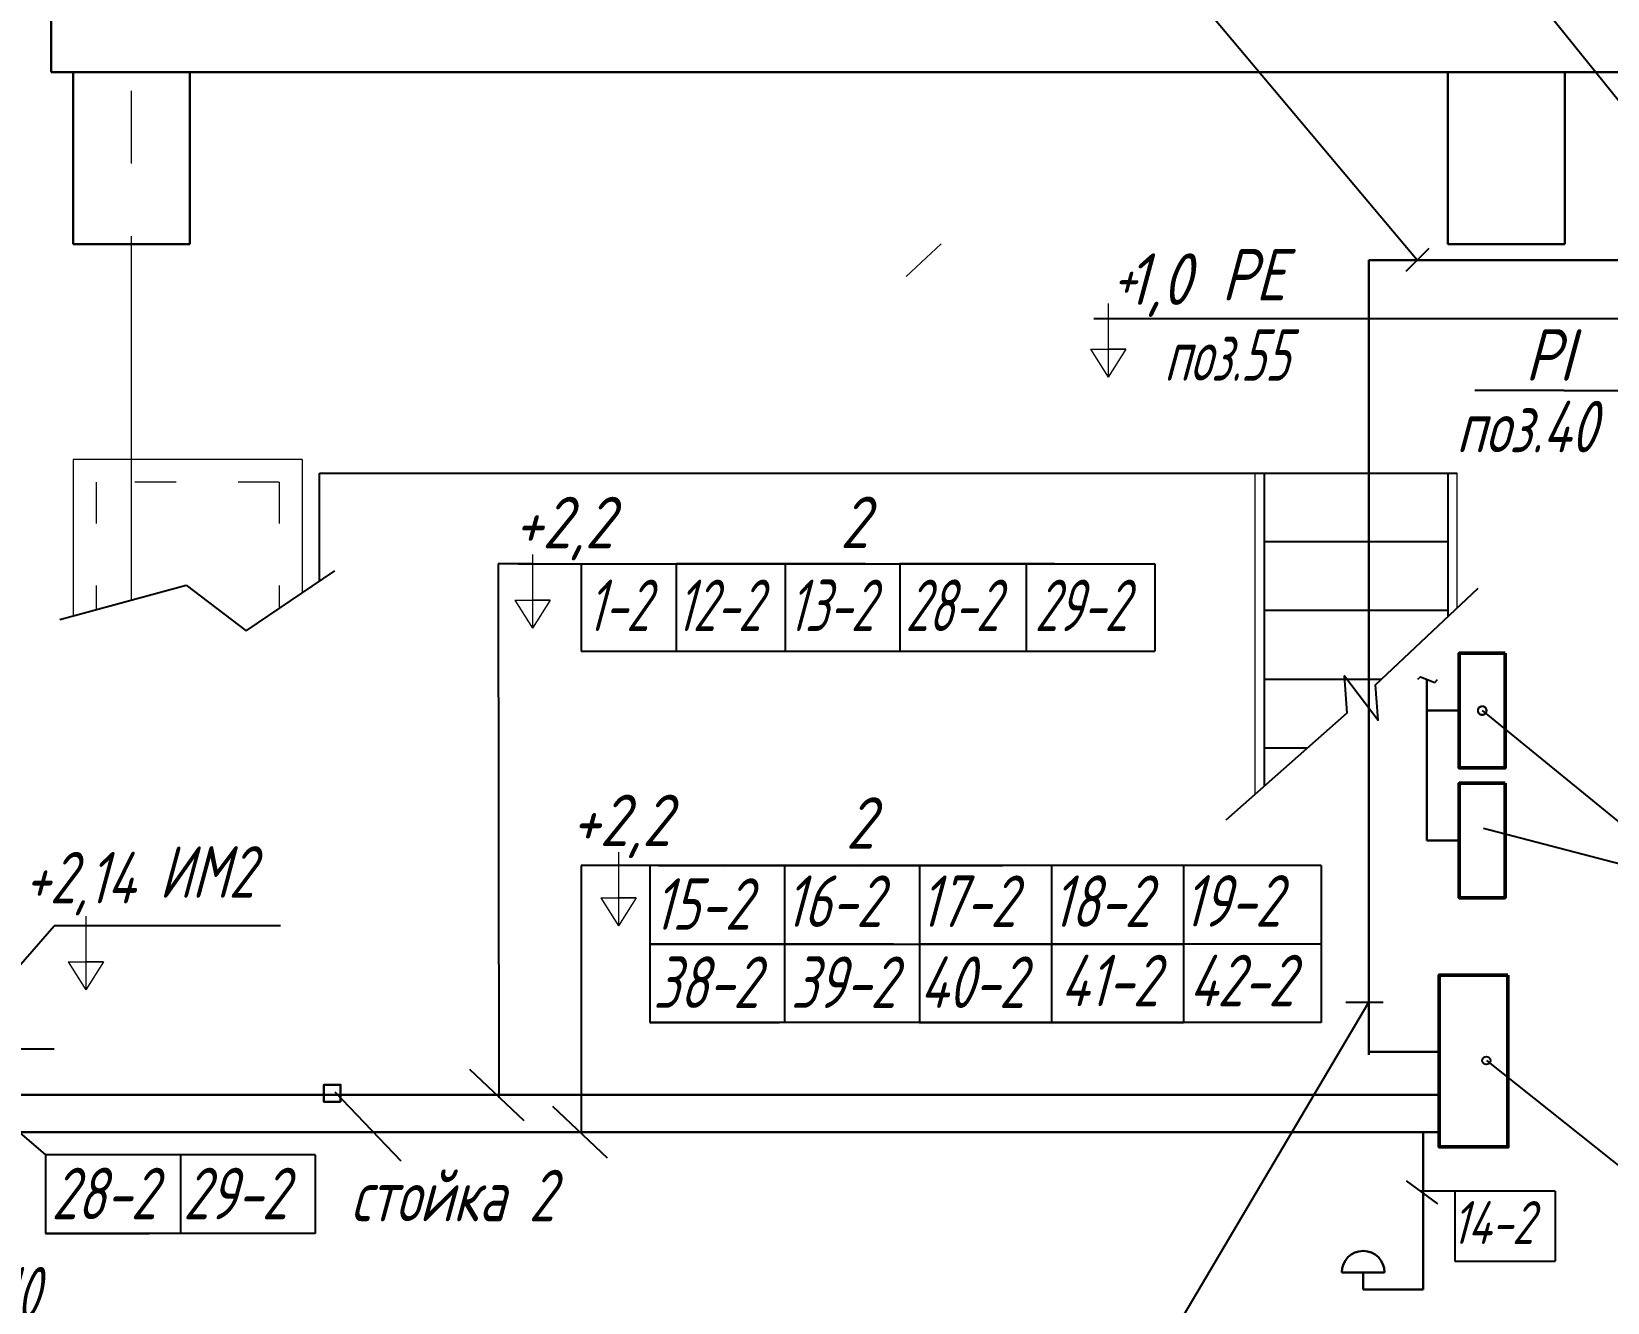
# Model space of a CAD drawing. Header units: millimetres. Extents: x 409 to 1826, y -2285 to 789.
# Drawn here: x 855.8 to 993.3, y 511.1 to 622.1 of the extents above; entities that cross this region are included whole.
import ezdxf
from ezdxf import colors
from ezdxf.entities.mleader import LeaderData, LeaderLine
from ezdxf.math import Vec2, Vec3

# ---------------------------------------------------------------- set-up
doc = ezdxf.new("R2010")
doc.units = ezdxf.units.MM
doc.linetypes.add('ACAD_ISO03W100', pattern=[30, 12, -18])
doc.linetypes.add('осевая', pattern=[50.8, 31.75, -6.35, 6.35, -6.35])
for name, color, linetype, lineweight in [('1 Стены', 143, 'Continuous', 20), ('1-основная-050 ж', 2, 'Continuous', 50), ('5-штриховая-04', 3, 'ACAD_ISO03W100', 18), ('7-тонкая-текст.-02', 4, 'Continuous', 30), ('7-тонкая.текст-02', 4, 'Continuous', 30), ('_0', 7, 'Continuous', 0), ('АР_Стены наружные', 7, 'Continuous', 30), ('Архит.- 025', 122, 'Continuous', 25), ('Общ_Осевая', 1, 'осевая', 15), ('Огражд.  -  0.15', 7, 'ограждение1', 15), ('Тонкая - 018', 254, 'Continuous', 18)]:
    doc.layers.add(name, color=color, linetype=linetype, lineweight=lineweight)
doc.layers.add('7-ТОНКАЯ-02', color=7, linetype='Continuous', lineweight=30, true_color=0xff47ff)
doc.styles.add('2н', font='simplex.shx', dxfattribs={"width": 0.8, "oblique": 15, "height": 3.5})
doc.styles.add('GOST тип А', font='GOST_A.TTF', dxfattribs={"oblique": 15})
doc.styles.get("Standard").update_dxf_attribs({"font": 'GOST_A.TTF', "oblique": 15})
doc.linetypes.add('ограждение1', pattern='A,0.25,-0.1,[133,ltypeshp.shx,S=0.1,R=0,X=-0.1,Y=0],-0.1,1', length=1.45)

# ---------------------------------------------------------------- blocks, each defined once
blk = doc.blocks.new('_DotSmall')
at = {"color": 0, "linetype": 'ByBlock', "const_width": 0.5}
blk.add_lwpolyline([(-0.0625, 0, 1), (0.0625, 0, 1)], format="xyb", close=True, dxfattribs=at)

msp = doc.modelspace()

# ---------------------------------------------------------------- linework, layer by layer
for p, q in [((976.72, 602.121), (947.511, 636.837)), ((978.533, 635.647), (999.557, 609.5)), ((1005.25, 618.521), (978.639, 618.521)), ((977.72, 603.121), (975.72, 601.121)), ((1088, 602.121), (972.5, 602.121)), ((949.75, 597), (948.5, 597)), ((954.75, 597), (949.75, 597)), ((963, 597), (954.5, 597)), ((989.5, 590.75), (981.75, 590.75)), ((989.5, 590.75), (995.25, 590.75)), ((880.908, 583.521), (980.212, 583.521)), ((874.5, 569.75), (882.25, 575)), ((899.5, 575.591), (896.5, 575.591)), ((896.5, 575.591), (896.558, 529)), ((898.25, 575.591), (953.817, 575.591)), ((928.522, 575.591), (912.022, 575.591)), ((945.044, 575.591), (931.544, 575.591)), ((858.25, 570.75), (869.25, 573.75)), ((869.25, 573.75), (874.5, 569.75)), ((881, 574.25), (881, 574.153)), ((903.739, 567.988), (953.817, 567.988)), ((977, 565.75), (976.75, 565.5)), ((977, 565.75), (978.25, 565.25)), ((977, 565.75), (977, 565.75)), ((978.25, 565.25), (978.5, 565.5)), ((977.75, 565.25), (977.75, 565.25)), ((977.75, 565.25), (977.75, 565.25)), ((977.75, 565.25), (977.75, 565.25)), ((978.25, 565.25), (978.25, 565.25)), ((1000.934, 547.671), (982.5, 552.5)), ((909.739, 549.267), (903.75, 549.267)), ((903.75, 549.267), (903.75, 525.882)), ((925.489, 549.267), (909.739, 549.267)), ((910.489, 549.267), (940.544, 549.267)), ((944.794, 549.267), (933.261, 549.267)), ((968.327, 549.267), (944.794, 549.267)), ((849, 534), (857.75, 544)), ((860.5, 544), (857.75, 544)), ((877.5, 544), (860.5, 544)), ((925.489, 542.414), (909.739, 542.414)), ((910.489, 542.414), (940.544, 542.414)), ((944.794, 542.414), (933.261, 542.414)), ((956.327, 542.414), (944.794, 542.414)), ((978.639, 539.702), (978.639, 524.702)), ((950.317, 499.841), (972.5, 537.341)), ((970.5, 537.341), (973.75, 537.341)), ((857.75, 533.25), (787.735, 533.25)), ((894, 531.5), (898.75, 527)), ((982.75, 532.25), (998.75, 519.5)), ((849, 530.821), (857, 524)), ((849, 529.25), (935.25, 529.25)), ((882.25, 529.5), (888, 523.5)), ((901.25, 528.25), (906, 523.75)), ((978.639, 526), (746.5, 526)), ((880.522, 524), (857, 524)), ((975.75, 521.75), (978.5, 519.75)), ((988.772, 520.841), (977, 520.841))]:
    msp.add_line(p, q)
at = {"lineweight": 30}
for p, q in [((972.5, 602.121), (972.5, 532.75)), ((972.5, 533), (978.639, 533)), ((848.75, 529.25), (978.639, 529.25)), ((978.639, 526), (746.5, 526)), ((977.25, 526), (977.25, 512.25)), ((970.125, 513.75), (973.875, 513.75)), ((972, 513.75), (972, 512.25)), ((972, 512.25), (977.25, 512.25))]:
    msp.add_line(p, q, dxfattribs=at)
at = {"color": 7}
for p, q in [((1005.25, 597), (963, 597)), ((880.908, 574.091), (880.908, 583.521))]:
    msp.add_line(p, q, dxfattribs=at)
at = {"ltscale": 0.8}
for p, q in [((903.739, 575.591), (903.739, 575.591)), ((903.739, 575.591), (903.739, 567.988)), ((912.022, 575.591), (912.022, 575.591)), ((912.022, 575.591), (912.022, 567.988)), ((912.022, 575.591), (912.022, 567.988)), ((912.022, 575.591), (912.022, 575.591)), ((912.022, 575.591), (912.022, 567.988)), ((921.555, 575.591), (921.555, 567.988)), ((921.555, 575.591), (921.555, 575.591)), ((921.555, 575.591), (921.555, 567.988)), ((931.544, 575.591), (931.544, 567.988)), ((931.544, 575.591), (931.544, 567.988)), ((931.544, 575.591), (931.544, 575.591)), ((931.544, 575.591), (931.544, 567.988)), ((941.077, 575.591), (941.077, 575.591)), ((942.577, 575.591), (942.577, 567.988)), ((953.817, 575.591), (953.817, 567.988)), ((953.817, 575.591), (953.817, 567.988)), ((953.817, 575.591), (953.817, 575.591)), ((953.817, 575.591), (953.817, 567.988)), ((953.817, 575.591), (953.817, 567.988)), ((953.817, 575.591), (953.817, 575.591)), ((953.817, 575.591), (953.817, 567.988)), ((909.739, 549.267), (909.739, 549.267)), ((909.739, 549.267), (909.739, 542.414)), ((910.489, 549.267), (916.272, 549.267)), ((916.272, 549.267), (910.489, 549.267)), ((910.489, 549.267), (916.272, 549.267)), ((910.489, 549.267), (916.272, 549.267)), ((910.489, 549.267), (910.489, 549.267)), ((910.489, 549.267), (910.489, 549.267)), ((910.489, 549.047), (910.489, 549.047)), ((916.272, 549.267), (922.555, 549.267)), ((922.555, 549.267), (916.272, 549.267)), ((916.272, 549.267), (922.555, 549.267)), ((916.272, 549.267), (922.555, 549.267)), ((928.294, 549.267), (916.272, 549.267)), ((916.272, 549.267), (916.272, 549.267)), ((916.272, 549.267), (916.272, 549.267)), ((916.272, 549.267), (916.272, 549.267)), ((916.272, 549.047), (916.272, 549.047)), ((921.489, 549.267), (921.489, 542.414)), ((922.522, 549.267), (922.522, 549.267)), ((922.555, 549.267), (922.555, 549.267)), ((928.294, 549.267), (934.827, 549.267)), ((934.827, 549.267), (928.294, 549.267)), ((928.294, 549.267), (934.827, 549.267)), ((928.294, 549.267), (934.827, 549.267)), ((942.567, 549.267), (928.294, 549.267)), ((928.294, 549.267), (928.294, 549.267)), ((928.294, 549.267), (928.294, 549.267)), ((928.294, 549.047), (928.294, 549.047)), ((933.261, 549.267), (933.261, 542.414)), ((933.261, 549.267), (933.261, 542.414)), ((933.261, 549.267), (933.261, 549.267)), ((933.261, 549.267), (933.261, 542.414)), ((934.827, 549.267), (934.827, 549.267)), ((942.567, 549.267), (942.567, 549.267)), ((942.567, 549.267), (942.567, 549.267)), ((942.567, 549.047), (942.567, 549.047)), ((944.794, 549.267), (944.794, 542.414)), ((944.794, 549.267), (944.794, 549.267)), ((944.794, 549.267), (944.794, 542.414)), ((944.794, 549.267), (944.794, 542.414)), ((944.794, 549.267), (944.794, 542.414)), ((944.794, 549.267), (944.794, 549.267)), ((944.794, 549.267), (944.794, 542.414)), ((956.327, 549.267), (956.327, 542.414)), ((956.327, 549.267), (956.327, 549.267)), ((956.327, 549.267), (956.327, 542.414)), ((968.327, 549.267), (968.327, 542.414)), ((909.739, 542.414), (909.739, 542.414)), ((909.739, 542.414), (909.739, 535.561)), ((909.739, 542.414), (921.022, 542.414)), ((921.022, 542.414), (909.739, 542.414)), ((909.739, 542.414), (921.022, 542.414)), ((909.739, 542.414), (921.022, 542.414)), ((931.011, 542.414), (909.739, 542.414)), ((909.739, 542.414), (909.739, 542.414)), ((909.739, 542.414), (909.739, 542.414)), ((909.739, 542.194), (909.739, 542.194)), ((921.489, 542.414), (921.489, 535.561)), ((922.522, 542.414), (922.522, 542.414)), ((922.522, 542.414), (922.522, 542.414)), ((933.261, 542.414), (933.261, 535.561)), ((933.261, 542.414), (933.261, 535.561)), ((933.261, 542.414), (933.261, 542.414)), ((933.261, 542.414), (933.261, 535.561)), ((933.261, 542.414), (944.794, 542.414)), ((944.794, 542.414), (933.261, 542.414)), ((933.261, 542.414), (944.794, 542.414)), ((933.261, 542.414), (944.794, 542.414)), ((944.794, 542.414), (933.261, 542.414)), ((933.261, 542.414), (933.261, 542.414)), ((933.261, 542.414), (933.261, 542.414)), ((933.261, 542.194), (933.261, 542.194)), ((944.794, 542.414), (944.794, 535.561)), ((944.794, 542.414), (944.794, 542.414)), ((944.794, 542.414), (944.794, 535.561)), ((944.794, 542.414), (944.794, 542.414)), ((944.794, 542.414), (944.794, 535.561)), ((944.794, 542.414), (944.794, 535.561)), ((944.794, 542.414), (944.794, 542.414)), ((944.794, 542.414), (944.794, 535.561)), ((944.794, 542.414), (956.327, 542.414)), ((956.327, 542.414), (944.794, 542.414)), ((944.794, 542.414), (956.327, 542.414)), ((944.794, 542.414), (956.327, 542.414)), ((968.327, 542.414), (944.794, 542.414)), ((944.794, 542.414), (944.794, 542.414)), ((944.794, 542.414), (944.794, 542.414)), ((944.794, 542.194), (944.794, 542.194)), ((956.327, 542.414), (956.327, 535.561)), ((956.327, 542.414), (956.327, 542.414)), ((956.327, 542.414), (956.327, 535.561)), ((956.327, 542.414), (956.327, 542.414)), ((968.327, 542.414), (968.327, 535.561)), ((909.739, 535.561), (921.022, 535.561)), ((921.022, 535.561), (909.739, 535.561)), ((909.739, 535.561), (921.022, 535.561)), ((909.739, 535.561), (921.022, 535.561)), ((933.261, 535.561), (909.739, 535.561)), ((909.739, 535.561), (909.739, 535.561)), ((909.739, 535.561), (909.739, 535.561)), ((909.739, 535.34), (909.739, 535.34)), ((922.522, 535.561), (922.522, 535.561)), ((933.261, 535.561), (944.794, 535.561)), ((944.794, 535.561), (933.261, 535.561)), ((933.261, 535.561), (944.794, 535.561)), ((933.261, 535.561), (944.794, 535.561)), ((944.794, 535.561), (933.261, 535.561)), ((933.261, 535.561), (933.261, 535.561)), ((933.261, 535.561), (933.261, 535.561)), ((933.261, 535.34), (933.261, 535.34)), ((944.794, 535.561), (944.794, 535.561)), ((944.794, 535.561), (956.327, 535.561)), ((956.327, 535.561), (944.794, 535.561)), ((944.794, 535.561), (956.327, 535.561)), ((944.794, 535.561), (956.327, 535.561)), ((968.327, 535.561), (944.794, 535.561)), ((944.794, 535.561), (944.794, 535.561)), ((944.794, 535.561), (944.794, 535.561)), ((944.794, 535.34), (944.794, 535.34)), ((956.327, 535.561), (956.327, 535.561)), ((857, 524), (857, 517.147)), ((857, 524), (857, 517.147)), ((857, 524), (857, 524)), ((857, 524), (857, 517.147)), ((866.033, 524), (866.033, 524)), ((868.772, 524), (868.772, 517.147)), ((880.522, 524), (880.522, 517.147)), ((880.522, 524), (880.522, 517.147)), ((880.522, 524), (880.522, 524)), ((880.522, 524), (880.522, 517.147)), ((979.989, 520.841), (979.989, 514.738)), ((988.772, 520.841), (988.772, 514.738)), ((857, 517.147), (866.033, 517.147)), ((866.033, 517.147), (857, 517.147)), ((857, 517.147), (866.033, 517.147)), ((857, 517.147), (866.033, 517.147)), ((880.522, 517.147), (857, 517.147)), ((857, 517.147), (857, 517.147)), ((857, 517.147), (857, 517.147)), ((857, 516.926), (857, 516.926)), ((866.033, 517.147), (866.033, 517.147)), ((880.522, 517.147), (880.522, 517.147)), ((880.522, 517.147), (880.522, 517.147)), ((880.522, 516.926), (880.522, 516.926)), ((979.989, 514.738), (988.772, 514.738))]:
    msp.add_line(p, q, dxfattribs=at)
msp.add_circle((982.75, 532.25), 0.354)
at = {"lineweight": 30}
msp.add_arc((972, 513.75), 1.875, 0, 180, dxfattribs=at)
at = {"layer": '1 Стены', "color": 7, "ltscale": 1000}
for p, q in [((859.395, 584.721), (859.395, 571.062)), ((879.395, 584.721), (859.395, 584.721)), ((879.395, 584.721), (879.395, 573.066))]:
    msp.add_line(p, q, dxfattribs=at)
at = {"layer": '1-основная-050 ж', "color": 7, "lineweight": 30, "ltscale": 0.5}
msp.add_line((1087.961, 602.121), (972.5, 602.121), dxfattribs=at)
at = {"layer": '1-основная-050 ж', "color": 7, "lineweight": 30, "ltscale": 0.15}
for p, q in [((977.568, 551.452), (977.568, 565.523)), ((980.389, 562.794), (977.568, 562.794)), ((980.389, 551.452), (977.568, 551.452))]:
    msp.add_line(p, q, dxfattribs=at)
at = {"layer": '1-основная-050 ж', "color": 7, "ltscale": 0.1}
for points in [[(984.389, 567.794), (980.389, 567.794), (980.389, 557.794), (984.389, 557.794)], [(984.389, 556.452), (980.389, 556.452), (980.389, 546.452), (984.389, 546.452)], [(984.639, 539.702), (978.639, 539.702), (978.639, 524.702), (984.639, 524.702)]]:
    msp.add_lwpolyline(points, close=True, dxfattribs=at)
at = {"layer": '5-штриховая-04', "color": 7, "ltscale": 0.3}
for p, q in [((861.395, 582.721), (861.395, 571.608)), ((877.395, 582.721), (861.395, 582.721)), ((877.395, 582.721), (877.395, 571.711))]:
    msp.add_line(p, q, dxfattribs=at)
at = {"layer": '7-ТОНКАЯ-02', "color": 7, "ltscale": 0.15}
msp.add_lwpolyline([(882.75, 528.635), (881.289, 528.635), (881.289, 530.137), (882.75, 530.137)], close=True, dxfattribs=at)
at = {"layer": '_0', "ltscale": 0.8}
for p, q in [((949.75, 598.343), (949.75, 594.351)), ((948.203, 594.351), (949.75, 594.351)), ((948.203, 594.351), (949.75, 591.907)), ((949.75, 594.351), (951.297, 594.351)), ((951.297, 594.351), (949.75, 594.351)), ((949.75, 594.351), (949.75, 591.907)), ((951.297, 594.351), (949.75, 591.907)), ((899.5, 576.434), (899.5, 572.442)), ((897.953, 572.442), (899.5, 572.442)), ((897.953, 572.442), (899.5, 569.998)), ((899.5, 572.442), (901.047, 572.442)), ((901.047, 572.442), (899.5, 572.442)), ((899.5, 572.442), (899.5, 569.998)), ((901.047, 572.442), (899.5, 569.998)), ((907, 550.434), (907, 546.442)), ((905.453, 546.442), (907, 546.442)), ((905.453, 546.442), (907, 543.998)), ((907, 546.442), (908.547, 546.442)), ((908.547, 546.442), (907, 546.442)), ((907, 546.442), (907, 543.998)), ((908.547, 546.442), (907, 543.998)), ((860.5, 544.843), (860.5, 540.851)), ((858.953, 540.851), (860.5, 540.851)), ((858.953, 540.851), (860.5, 538.407)), ((860.5, 540.851), (862.047, 540.851)), ((862.047, 540.851), (860.5, 540.851)), ((860.5, 540.851), (860.5, 538.407)), ((862.047, 540.851), (860.5, 538.407))]:
    msp.add_line(p, q, dxfattribs=at)
at = {"layer": 'АР_Стены наружные', "color": 7, "ltscale": 1000}
for p, q in [((857.495, 618.521), (857.495, 626.121)), ((859.395, 618.521), (859.395, 603.521)), ((869.595, 618.521), (869.595, 603.521)), ((869.595, 603.521), (859.395, 603.521))]:
    msp.add_line(p, q, dxfattribs=at)
at = {"layer": 'АР_Стены наружные', "ltscale": 1000}
for p, q in [((1104.495, 618.521), (857.495, 618.521)), ((979.395, 618.521), (979.395, 603.521)), ((989.595, 618.521), (989.595, 603.521)), ((989.595, 603.521), (979.395, 603.521))]:
    msp.add_line(p, q, dxfattribs=at)
at = {"layer": 'Архит.- 025', "color": 7, "ltscale": 0.5}
for p, q in [((963.392, 556.224), (963.392, 583.521)), ((963.392, 583.521), (979.395, 583.521)), ((979.395, 583.521), (979.395, 570.986)), ((979.395, 577.521), (963.392, 577.521)), ((979.395, 571.521), (963.392, 571.521)), ((973.585, 565.521), (963.392, 565.521)), ((967.13, 559.521), (963.392, 559.521))]:
    msp.add_line(p, q, dxfattribs=at)
at = {"layer": 'Архит.- 025', "color": 7, "ltscale": 0.15}
msp.add_lwpolyline([(960.043, 553.271), (970.603, 562.584), (970.358, 565.832), (973.303, 561.966), (973.072, 565.039), (982.042, 573.475)], dxfattribs=at)
at = {"layer": 'Общ_Осевая', "color": 7}
msp.add_line((864.495, 572.453), (864.495, 738.521), dxfattribs=at)
at = {"layer": 'Огражд.  -  0.15', "color": 7, "ltscale": 2}
for p, q in [((962.576, 555.504), (962.576, 583.459)), ((980.212, 571.754), (980.212, 583.521))]:
    msp.add_line(p, q, dxfattribs=at)
at = {"layer": 'Тонкая - 018', "ltscale": 0.5}
msp.add_line((932.099, 600.697), (935.168, 603.545), dxfattribs=at)

# ---------------------------------------------------------------- texts
at = {"layer": '7-тонкая-текст.-02', "color": 7, "ltscale": 0.5, "style": 'GOST тип А', "oblique": 15}
for s, p in [('РE', (959.623, 598.586)), ('РI', (986.123, 591.586))]:
    msp.add_text(s, height=4.5, dxfattribs=at).set_placement(p)
for s, width, p in [('поз.55', 0.8, (954.623, 591.586)), ('поз.40', 0.9, (980.123, 585.336))]:
    msp.add_text(s, height=4.5, dxfattribs=dict(at, width=width)).set_placement(p)
at = {"layer": '7-тонкая.текст-02', "color": 7, "oblique": 15}
for s, height, p in [('1,0', 4.5, (951.38, 598.211)), ('+', 3.75, (950.13, 598.711)), ('+2,2', 4.5, (897.88, 576.961)), (' 2 ', 4.5, (924.036, 576.98)), ('+2,2', 4.5, (902.88, 550.961)), (' 2 ', 4.5, (924.536, 550.73))]:
    msp.add_text(s, height=height, dxfattribs=at).set_placement(p)
for s, height, width, p in [('1-2', 4.5, 0.8, (904.242, 569.73)), ('12-2', 4.5, 0.8, (912.025, 569.73)), ('13-2', 4.5, 0.8, (921.808, 569.73)), ('28-2', 4.5, 0.8, (932.047, 569.73)), ('29-2', 4.5, 0.8, (943.33, 569.73)), ('+2,14', 4.5, 0.9, (855.13, 545.961)), ('ИМ2', 4.5, 0.9, (866.906, 546.461)), ('15-2', 4.5, 0.9, (910.036, 543.656)), ('16-2', 4.5, 0.9, (921.525, 543.906)), ('17-2', 4.5, 0.9, (933.308, 543.906)), ('18-2', 4.5, 0.9, (944.841, 543.906)), ('19-2', 4.5, 0.9, (956.297, 543.935)), ('38-2', 4.5, 0.9, (910.025, 536.832)), ('39-2', 4.5, 0.9, (922.047, 536.832)), ('40-2', 4.5, 0.9, (933.297, 536.832)), ('41-2', 4.5, 0.9, (945.569, 536.98)), ('42-2', 4.5, 0.9, (956.808, 536.98)), ('28-2', 4.5, 0.9, (857.503, 518.389)), ('29-2', 4.5, 0.9, (869.003, 518.389)), ('стойка 2', 4.5, 0.9, (883.63, 518.211)), ('14-2', 3.75, 0.9, (979.742, 516.23)), ('КС-10', 4.5, 0.8, (846.786, 509.73))]:
    msp.add_text(s, height=height, dxfattribs=dict(at, width=width)).set_placement(p)

# ---------------------------------------------------------------- leaders
at = {"layer": 'Тонкая - 018', "color": 7, "ltscale": 0.5}
ml = msp.add_multileader_mtext('Standard', dxfattribs=at)
ml.set_content('', color=7, style='2н')
ml.set_leader_properties()
ml.set_arrow_properties(name='DOTSMALL')
ml.build(insert=Vec2(0, 0))
ml.multileader.update_dxf_attribs({"text_right_attachment_type": 6, "dogleg_length": 0.2, "arrow_head_size": 1.5})
ctx = ml.context
ctx.base_point, ctx.char_height, ctx.arrow_head_size, ctx.landing_gap_size, ctx.plane_origin = Vec3(1001.134, 547.671), 3.5, 1.5, 0.09, Vec3(1027.264, 518.677)
ctx.right_attachment = 6
notes = []
notes.append((ctx, [(1, (1, 1, 0), (1000.934, 547.671), (1, 0), 0.2, [(0, [(982.389, 562.794)], 0, [])])]))
ctx.mtext.insert, ctx.mtext.flow_direction = Vec3(1001.224, 549.421), 5
for ctx, leaders in notes:
    for number, flags, end, landing, length, lines in leaders:
        leader = LeaderData()
        leader.index, (leader.has_last_leader_line, leader.has_dogleg_vector, leader.attachment_direction) = number, flags
        leader.last_leader_point, leader.dogleg_vector, leader.dogleg_length = Vec3(end), Vec3(landing), length
        for number, points, colour, breaks in lines:
            line = LeaderLine()
            line.index, line.vertices, line.color, line.breaks = number, Vec3.list(points), colors.encode_raw_color(colour), breaks
            leader.lines.append(line)
        ctx.leaders.append(leader)

doc.saveas('drawing.dxf')
